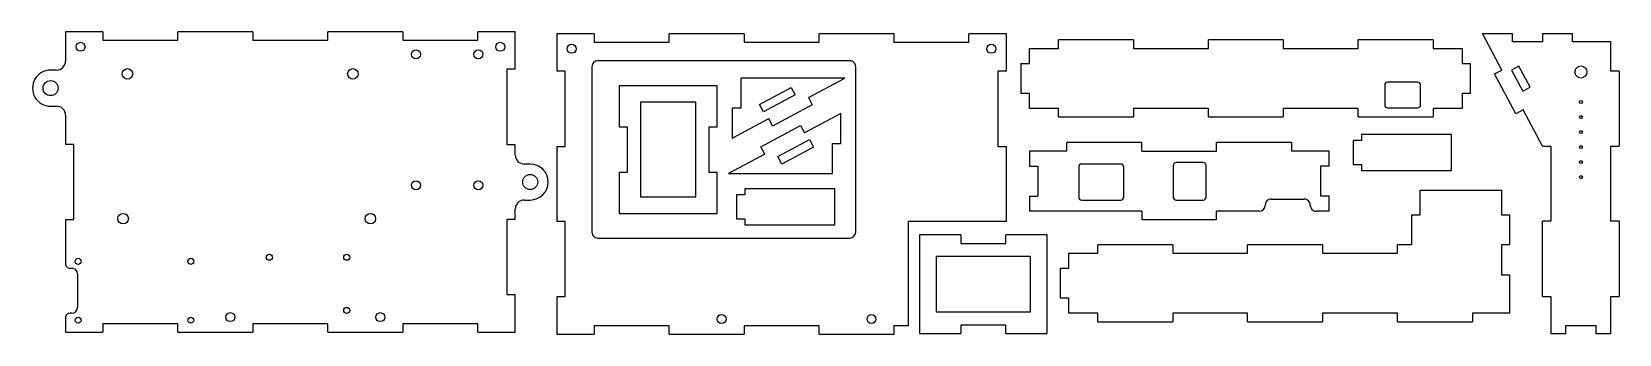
# Model space of a CAD drawing. Header units: inches. Extents: x -11.2 to 9.7, y -3.1 to 0.9.
import ezdxf

# ---------------------------------------------------------------- set-up
doc = ezdxf.new("R2010")
doc.units = ezdxf.units.IN
doc.header["$MEASUREMENT"] = 0
doc.layers.add('Layer 1', color=7, linetype='Continuous')

msp = doc.modelspace()

# ---------------------------------------------------------------- linework, layer by layer
at = {"layer": 'Layer 1', "lineweight": 25}
for points in [[(-10.219, 0.909), (-10.219, 0.909), (-10.711, 0.909), (-10.711, 0.909)], [(-10.711, 0.909), (-10.711, 0.909), (-10.711, 0.525), (-10.711, 0.525)], [(-10.219, 0.909), (-10.219, 0.909), (-10.219, 0.798), (-10.219, 0.798)], [(-9.235, 0.798), (-9.235, 0.798), (-9.235, 0.909), (-9.235, 0.909)], [(-8.25, 0.909), (-8.25, 0.909), (-9.235, 0.909), (-9.235, 0.909)], [(-8.25, 0.909), (-8.25, 0.909), (-8.25, 0.798), (-8.25, 0.798)], [(-7.266, 0.798), (-7.266, 0.798), (-7.266, 0.909), (-7.266, 0.909)], [(-6.282, 0.909), (-6.282, 0.909), (-7.266, 0.909), (-7.266, 0.909)], [(-6.282, 0.909), (-6.282, 0.909), (-6.282, 0.798), (-6.282, 0.798)], [(-5.298, 0.798), (-5.298, 0.798), (-5.298, 0.909), (-5.298, 0.909)], [(-4.805, 0.909), (-4.805, 0.909), (-5.298, 0.909), (-5.298, 0.909)], [(-4.805, 0.417), (-4.805, 0.417), (-4.805, 0.909), (-4.805, 0.909)], [(-4.26, 0.883), (-4.26, 0.883), (-4.26, 0.391), (-4.26, 0.391)], [(-3.768, 0.883), (-3.768, 0.883), (-4.26, 0.883), (-4.26, 0.883)], [(-3.768, 0.883), (-3.768, 0.883), (-3.768, 0.772), (-3.768, 0.772)], [(-2.784, 0.772), (-2.784, 0.772), (-2.784, 0.883), (-2.784, 0.883)], [(-1.8, 0.883), (-1.8, 0.883), (-2.784, 0.883), (-2.784, 0.883)], [(-1.8, 0.883), (-1.8, 0.883), (-1.8, 0.772), (-1.8, 0.772)], [(-0.815, 0.772), (-0.815, 0.772), (-0.815, 0.883), (-0.815, 0.883)], [(0.169, 0.883), (0.169, 0.883), (-0.815, 0.883), (-0.815, 0.883)], [(0.169, 0.883), (0.169, 0.883), (0.169, 0.772), (0.169, 0.772)], [(1.153, 0.772), (1.153, 0.772), (1.153, 0.883), (1.153, 0.883)], [(1.645, 0.883), (1.645, 0.883), (1.153, 0.883), (1.153, 0.883)], [(1.645, 0.391), (1.645, 0.391), (1.645, 0.883), (1.645, 0.883)], [(7.899, 0.886), (7.899, 0.886), (8.293, 0.886), (8.293, 0.886)], [(8.154, 0.408), (8.154, 0.408), (7.899, 0.886), (7.899, 0.886)], [(8.293, 0.776), (8.293, 0.776), (8.293, 0.886), (8.293, 0.886)], [(8.687, 0.886), (8.687, 0.886), (8.687, 0.776), (8.687, 0.776)], [(8.687, 0.886), (8.687, 0.886), (9.08, 0.886), (9.08, 0.886)], [(9.08, 0.776), (9.08, 0.776), (9.08, 0.886), (9.08, 0.886)], [(-10.219, 0.798), (-10.219, 0.798), (-9.235, 0.798), (-9.235, 0.798)], [(-8.25, 0.798), (-8.25, 0.798), (-7.266, 0.798), (-7.266, 0.798)], [(-6.282, 0.798), (-6.282, 0.798), (-5.298, 0.798), (-5.298, 0.798)], [(-3.768, 0.772), (-3.768, 0.772), (-2.784, 0.772), (-2.784, 0.772)], [(-1.8, 0.772), (-1.8, 0.772), (-0.815, 0.772), (-0.815, 0.772)], [(0.169, 0.772), (0.169, 0.772), (1.153, 0.772), (1.153, 0.772)], [(1.947, 0.495), (1.947, 0.495), (1.947, 0.691), (1.947, 0.691)], [(1.947, 0.691), (1.947, 0.691), (2.329, 0.691), (2.329, 0.691)], [(2.329, 0.691), (2.329, 0.691), (2.329, 0.802), (2.329, 0.802)], [(3.314, 0.802), (3.314, 0.802), (2.329, 0.802), (2.329, 0.802)], [(3.314, 0.802), (3.314, 0.802), (3.314, 0.691), (3.314, 0.691)], [(3.314, 0.691), (3.314, 0.691), (4.298, 0.691), (4.298, 0.691)], [(4.298, 0.691), (4.298, 0.691), (4.298, 0.802), (4.298, 0.802)], [(5.282, 0.802), (5.282, 0.802), (4.298, 0.802), (4.298, 0.802)], [(5.282, 0.802), (5.282, 0.802), (5.282, 0.691), (5.282, 0.691)], [(5.282, 0.691), (5.282, 0.691), (6.266, 0.691), (6.266, 0.691)], [(6.266, 0.691), (6.266, 0.691), (6.266, 0.802), (6.266, 0.802)], [(7.251, 0.802), (7.251, 0.802), (6.266, 0.802), (6.266, 0.802)], [(7.251, 0.802), (7.251, 0.802), (7.251, 0.691), (7.251, 0.691)], [(7.251, 0.691), (7.251, 0.691), (7.632, 0.691), (7.632, 0.691)], [(7.632, 0.691), (7.632, 0.691), (7.632, 0.495), (7.632, 0.495)], [(8.687, 0.776), (8.687, 0.776), (8.293, 0.776), (8.293, 0.776)], [(9.584, 0.776), (9.584, 0.776), (9.08, 0.776), (9.08, 0.776)], [(9.584, 0.394), (9.584, 0.394), (9.584, 0.776), (9.584, 0.776)], [(-10.829, 0.407), (-10.764, 0.407), (-10.711, 0.46), (-10.711, 0.525)], [(-3.798, 0.45), (-3.798, 0.45), (-3.798, -1.716), (-3.798, -1.716)], [(-0.412, 0.528), (-0.412, 0.528), (-3.719, 0.528), (-3.719, 0.528)], [(-0.333, -1.716), (-0.333, -1.716), (-0.333, 0.45), (-0.333, 0.45)], [(1.837, 0.495), (1.837, 0.495), (1.837, 0.101), (1.837, 0.101)], [(1.837, 0.495), (1.837, 0.495), (1.947, 0.495), (1.947, 0.495)], [(7.632, 0.495), (7.632, 0.495), (7.743, 0.495), (7.743, 0.495)], [(7.743, 0.101), (7.743, 0.101), (7.743, 0.495), (7.743, 0.495)], [(8.376, 0.46), (8.376, 0.46), (8.279, 0.408), (8.279, 0.408)], [(8.525, 0.182), (8.525, 0.182), (8.376, 0.46), (8.376, 0.46)], [(-10.829, 0.407), (-10.829, 0.407), (-10.908, 0.407), (-10.908, 0.407)], [(-4.805, 0.417), (-4.805, 0.417), (-4.916, 0.417), (-4.916, 0.417)], [(-4.916, 0.417), (-4.916, 0.417), (-4.916, -0.568), (-4.916, -0.568)], [(-4.15, 0.391), (-4.15, 0.391), (-4.26, 0.391), (-4.26, 0.391)], [(-4.15, -0.594), (-4.15, -0.594), (-4.15, 0.391), (-4.15, 0.391)], [(-1.844, 0.303), (-1.844, 0.303), (-1.844, -0.09), (-1.844, -0.09)], [(-0.478, 0.303), (-0.478, 0.303), (-1.844, 0.303), (-1.844, 0.303)], [(-0.955, 0.049), (-0.955, 0.049), (-0.478, 0.303), (-0.478, 0.303)], [(1.645, 0.391), (1.645, 0.391), (1.535, 0.391), (1.535, 0.391)], [(1.535, 0.391), (1.535, 0.391), (1.535, -0.594), (1.535, -0.594)], [(7.047, 0.247), (7.047, 0.247), (6.653, 0.247), (6.653, 0.247)], [(8.057, 0.356), (8.057, 0.356), (8.154, 0.408), (8.154, 0.408)], [(8.335, -0.165), (8.335, -0.165), (8.057, 0.356), (8.057, 0.356)], [(8.279, 0.408), (8.279, 0.408), (8.427, 0.13), (8.427, 0.13)], [(9.695, 0.394), (9.695, 0.394), (9.584, 0.394), (9.584, 0.394)], [(9.695, 0.394), (9.695, 0.394), (9.695, -0.59), (9.695, -0.59)], [(-2.151, 0.202), (-2.151, 0.202), (-3.442, 0.202), (-3.442, 0.202)], [(-3.442, 0.202), (-3.442, 0.202), (-3.442, -0.34), (-3.442, -0.34)], [(-2.151, -0.34), (-2.151, -0.34), (-2.151, 0.202), (-2.151, 0.202)], [(-1.598, -0.044), (-1.598, -0.044), (-1.181, 0.178), (-1.181, 0.178)], [(-1.129, 0.081), (-1.129, 0.081), (-1.546, -0.141), (-1.546, -0.141)], [(-1.181, 0.178), (-1.181, 0.178), (-1.129, 0.081), (-1.129, 0.081)], [(-0.955, 0.049), (-0.955, 0.049), (-0.904, -0.049), (-0.904, -0.049)], [(1.947, 0.101), (1.947, 0.101), (1.837, 0.101), (1.837, 0.101)], [(1.947, -0.096), (1.947, -0.096), (1.947, 0.101), (1.947, 0.101)], [(6.614, 0.207), (6.614, 0.207), (6.614, -0.049), (6.614, -0.049)], [(7.086, -0.049), (7.086, -0.049), (7.086, 0.207), (7.086, 0.207)], [(7.743, 0.101), (7.743, 0.101), (7.632, 0.101), (7.632, 0.101)], [(7.632, 0.101), (7.632, 0.101), (7.632, -0.096), (7.632, -0.096)], [(8.427, 0.13), (8.427, 0.13), (8.525, 0.182), (8.525, 0.182)], [(-10.908, -0.066), (-10.908, -0.066), (-10.829, -0.066), (-10.829, -0.066)], [(-10.711, -0.184), (-10.711, -0.184), (-10.711, -0.568), (-10.711, -0.568)], [(-2.432, -0.015), (-2.432, -0.015), (-3.161, -0.015), (-3.161, -0.015)], [(-3.161, -0.015), (-3.161, -0.015), (-3.161, -1.255), (-3.161, -1.255)], [(-2.432, -1.255), (-2.432, -1.255), (-2.432, -0.015), (-2.432, -0.015)], [(-1.844, -0.09), (-1.844, -0.09), (-1.954, -0.09), (-1.954, -0.09)], [(-1.954, -0.09), (-1.954, -0.09), (-1.954, -0.484), (-1.954, -0.484)], [(-1.546, -0.141), (-1.546, -0.141), (-1.598, -0.044), (-1.598, -0.044)], [(-0.904, -0.049), (-0.904, -0.049), (-1.425, -0.327), (-1.425, -0.327)], [(-0.53, -0.161), (-0.53, -0.161), (-1.007, -0.416), (-1.007, -0.416)], [(-0.53, -0.555), (-0.53, -0.555), (-0.53, -0.161), (-0.53, -0.161)], [(2.329, -0.096), (2.329, -0.096), (1.947, -0.096), (1.947, -0.096)], [(2.329, -0.206), (2.329, -0.206), (2.329, -0.096), (2.329, -0.096)], [(2.329, -0.206), (2.329, -0.206), (3.314, -0.206), (3.314, -0.206)], [(4.298, -0.096), (4.298, -0.096), (3.314, -0.096), (3.314, -0.096)], [(3.314, -0.096), (3.314, -0.096), (3.314, -0.206), (3.314, -0.206)], [(4.298, -0.206), (4.298, -0.206), (4.298, -0.096), (4.298, -0.096)], [(4.298, -0.206), (4.298, -0.206), (5.282, -0.206), (5.282, -0.206)], [(6.266, -0.096), (6.266, -0.096), (5.282, -0.096), (5.282, -0.096)], [(5.282, -0.096), (5.282, -0.096), (5.282, -0.206), (5.282, -0.206)], [(6.266, -0.206), (6.266, -0.206), (6.266, -0.096), (6.266, -0.096)], [(6.266, -0.206), (6.266, -0.206), (7.251, -0.206), (7.251, -0.206)], [(6.653, -0.088), (6.653, -0.088), (7.047, -0.088), (7.047, -0.088)], [(7.047, -0.088), (7.068, -0.088), (7.086, -0.07), (7.086, -0.049)], [(7.632, -0.096), (7.632, -0.096), (7.251, -0.096), (7.251, -0.096)], [(7.251, -0.096), (7.251, -0.096), (7.251, -0.206), (7.251, -0.206)], [(8.432, -0.113), (8.432, -0.113), (8.335, -0.165), (8.335, -0.165)], [(8.687, -0.59), (8.687, -0.59), (8.432, -0.113), (8.432, -0.113)], [(-3.332, -0.34), (-3.332, -0.34), (-3.442, -0.34), (-3.442, -0.34)], [(-3.332, -0.93), (-3.332, -0.93), (-3.332, -0.34), (-3.332, -0.34)], [(-2.151, -0.34), (-2.151, -0.34), (-2.261, -0.34), (-2.261, -0.34)], [(-2.261, -0.34), (-2.261, -0.34), (-2.261, -0.93), (-2.261, -0.93)], [(-1.954, -0.484), (-1.954, -0.484), (-1.476, -0.229), (-1.476, -0.229)], [(-1.58, -0.597), (-1.58, -0.597), (-1.059, -0.319), (-1.059, -0.319)], [(-1.425, -0.327), (-1.425, -0.327), (-1.476, -0.229), (-1.476, -0.229)], [(-1.059, -0.319), (-1.059, -0.319), (-1.007, -0.416), (-1.007, -0.416)], [(-10.601, -0.568), (-10.601, -0.568), (-10.711, -0.568), (-10.711, -0.568)], [(-10.601, -1.552), (-10.601, -1.552), (-10.601, -0.568), (-10.601, -0.568)], [(-4.916, -0.568), (-4.916, -0.568), (-4.805, -0.568), (-4.805, -0.568)], [(-4.805, -0.705), (-4.805, -0.705), (-4.805, -0.568), (-4.805, -0.568)], [(-4.26, -0.594), (-4.26, -0.594), (-4.15, -0.594), (-4.15, -0.594)], [(-4.26, -0.594), (-4.26, -0.594), (-4.26, -1.578), (-4.26, -1.578)], [(-1.528, -0.694), (-1.528, -0.694), (-1.58, -0.597), (-1.58, -0.597)], [(-1.355, -0.726), (-1.355, -0.726), (-0.938, -0.504), (-0.938, -0.504)], [(-0.886, -0.601), (-0.886, -0.601), (-1.303, -0.824), (-1.303, -0.824)], [(-0.938, -0.504), (-0.938, -0.504), (-0.886, -0.601), (-0.886, -0.601)], [(-0.64, -0.949), (-0.64, -0.949), (-0.64, -0.555), (-0.64, -0.555)], [(-0.64, -0.555), (-0.64, -0.555), (-0.53, -0.555), (-0.53, -0.555)], [(1.535, -0.594), (1.535, -0.594), (1.645, -0.594), (1.645, -0.594)], [(1.645, -1.578), (1.645, -1.578), (1.645, -0.594), (1.645, -0.594)], [(2.439, -0.654), (2.439, -0.654), (2.439, -0.544), (2.439, -0.544)], [(3.423, -0.544), (3.423, -0.544), (2.439, -0.544), (2.439, -0.544)], [(3.423, -0.654), (3.423, -0.654), (3.423, -0.544), (3.423, -0.544)], [(4.407, -0.654), (4.407, -0.654), (4.407, -0.544), (4.407, -0.544)], [(5.392, -0.544), (5.392, -0.544), (4.407, -0.544), (4.407, -0.544)], [(5.392, -0.544), (5.392, -0.544), (5.392, -0.654), (5.392, -0.654)], [(6.198, -0.517), (6.198, -0.517), (6.198, -0.832), (6.198, -0.832)], [(6.308, -0.517), (6.308, -0.517), (6.198, -0.517), (6.198, -0.517)], [(6.308, -0.438), (6.308, -0.438), (6.308, -0.517), (6.308, -0.517)], [(7.49, -0.438), (7.49, -0.438), (6.308, -0.438), (6.308, -0.438)], [(7.49, -0.911), (7.49, -0.911), (7.49, -0.438), (7.49, -0.438)], [(8.687, -0.59), (8.687, -0.59), (8.797, -0.59), (8.797, -0.59)], [(8.797, -0.59), (8.797, -0.59), (8.797, -1.575), (8.797, -1.575)], [(9.584, -0.59), (9.584, -0.59), (9.695, -0.59), (9.695, -0.59)], [(9.584, -1.575), (9.584, -1.575), (9.584, -0.59), (9.584, -0.59)], [(-4.609, -0.824), (-4.609, -0.824), (-4.687, -0.824), (-4.687, -0.824)], [(-1.528, -0.694), (-1.528, -0.694), (-2.006, -0.949), (-2.006, -0.949)], [(-1.303, -0.824), (-1.303, -0.824), (-1.355, -0.726), (-1.355, -0.726)], [(1.947, -0.654), (1.947, -0.654), (1.947, -0.851), (1.947, -0.851)], [(2.439, -0.654), (2.439, -0.654), (1.947, -0.654), (1.947, -0.654)], [(3.147, -0.824), (3.147, -0.824), (2.636, -0.824), (2.636, -0.824)], [(3.423, -0.654), (3.423, -0.654), (4.407, -0.654), (4.407, -0.654)], [(4.23, -0.804), (4.23, -0.804), (3.876, -0.804), (3.876, -0.804)], [(5.884, -0.654), (5.884, -0.654), (5.392, -0.654), (5.392, -0.654)], [(5.884, -0.851), (5.884, -0.851), (5.884, -0.654), (5.884, -0.654)], [(6.198, -0.832), (6.198, -0.832), (6.308, -0.832), (6.308, -0.832)], [(6.308, -0.832), (6.308, -0.832), (6.308, -0.911), (6.308, -0.911)], [(-3.442, -0.93), (-3.442, -0.93), (-3.442, -1.471), (-3.442, -1.471)], [(-3.442, -0.93), (-3.442, -0.93), (-3.332, -0.93), (-3.332, -0.93)], [(-2.261, -0.93), (-2.261, -0.93), (-2.151, -0.93), (-2.151, -0.93)], [(-2.151, -1.471), (-2.151, -1.471), (-2.151, -0.93), (-2.151, -0.93)], [(-2.006, -0.949), (-2.006, -0.949), (-0.64, -0.949), (-0.64, -0.949)], [(1.947, -0.851), (1.947, -0.851), (2.057, -0.851), (2.057, -0.851)], [(2.057, -0.851), (2.057, -0.851), (2.057, -1.245), (2.057, -1.245)], [(2.596, -0.863), (2.596, -0.863), (2.596, -1.257), (2.596, -1.257)], [(3.187, -1.257), (3.187, -1.257), (3.187, -0.863), (3.187, -0.863)], [(3.836, -0.843), (3.836, -0.843), (3.836, -1.257), (3.836, -1.257)], [(4.269, -1.257), (4.269, -1.257), (4.269, -0.843), (4.269, -0.843)], [(5.884, -0.851), (5.884, -0.851), (5.773, -0.851), (5.773, -0.851)], [(5.773, -0.851), (5.773, -0.851), (5.773, -1.245), (5.773, -1.245)], [(6.308, -0.911), (6.308, -0.911), (7.49, -0.911), (7.49, -0.911)], [(-1.898, -1.229), (-1.898, -1.229), (-1.898, -1.544), (-1.898, -1.544)], [(-1.788, -1.229), (-1.788, -1.229), (-1.898, -1.229), (-1.898, -1.229)], [(-1.788, -1.15), (-1.788, -1.15), (-1.788, -1.229), (-1.788, -1.229)], [(-0.607, -1.15), (-0.607, -1.15), (-1.788, -1.15), (-1.788, -1.15)], [(-0.607, -1.622), (-0.607, -1.622), (-0.607, -1.15), (-0.607, -1.15)], [(1.947, -1.245), (1.947, -1.245), (1.947, -1.442), (1.947, -1.442)], [(1.947, -1.245), (1.947, -1.245), (2.057, -1.245), (2.057, -1.245)], [(5.884, -1.245), (5.884, -1.245), (5.773, -1.245), (5.773, -1.245)], [(5.884, -1.442), (5.884, -1.442), (5.884, -1.245), (5.884, -1.245)], [(7.078, -1.489), (7.078, -1.489), (7.078, -1.166), (7.078, -1.166)], [(7.078, -1.166), (7.078, -1.166), (8.149, -1.166), (8.149, -1.166)], [(8.149, -1.166), (8.149, -1.166), (8.149, -1.489), (8.149, -1.489)], [(-4.805, -1.552), (-4.805, -1.552), (-4.805, -1.414), (-4.805, -1.414)], [(-4.687, -1.296), (-4.687, -1.296), (-4.609, -1.296), (-4.609, -1.296)], [(-3.161, -1.255), (-3.161, -1.255), (-2.432, -1.255), (-2.432, -1.255)], [(3.423, -1.442), (3.423, -1.442), (1.947, -1.442), (1.947, -1.442)], [(2.636, -1.296), (2.636, -1.296), (3.147, -1.296), (3.147, -1.296)], [(3.147, -1.296), (3.169, -1.296), (3.187, -1.278), (3.187, -1.257)], [(3.423, -1.442), (3.423, -1.442), (3.423, -1.552), (3.423, -1.552)], [(3.876, -1.296), (3.876, -1.296), (4.23, -1.296), (4.23, -1.296)], [(4.23, -1.296), (4.252, -1.296), (4.269, -1.278), (4.269, -1.257)], [(4.966, -1.442), (4.966, -1.442), (4.407, -1.442), (4.407, -1.442)], [(4.407, -1.552), (4.407, -1.552), (4.407, -1.442), (4.407, -1.442)], [(4.966, -1.442), (5.01, -1.442), (5.045, -1.406), (5.045, -1.363)], [(5.124, -1.284), (5.124, -1.284), (5.557, -1.284), (5.557, -1.284)], [(5.884, -1.442), (5.884, -1.442), (5.714, -1.442), (5.714, -1.442)], [(-10.711, -1.552), (-10.711, -1.552), (-10.711, -2.131), (-10.711, -2.131)], [(-10.711, -1.552), (-10.711, -1.552), (-10.601, -1.552), (-10.601, -1.552)], [(-4.805, -1.552), (-4.805, -1.552), (-4.916, -1.552), (-4.916, -1.552)], [(-4.916, -1.552), (-4.916, -1.552), (-4.916, -2.536), (-4.916, -2.536)], [(-4.15, -1.578), (-4.15, -1.578), (-4.26, -1.578), (-4.26, -1.578)], [(-4.15, -2.562), (-4.15, -2.562), (-4.15, -1.578), (-4.15, -1.578)], [(-3.442, -1.471), (-3.442, -1.471), (-2.151, -1.471), (-2.151, -1.471)], [(-1.898, -1.544), (-1.898, -1.544), (-1.788, -1.544), (-1.788, -1.544)], [(-1.788, -1.544), (-1.788, -1.544), (-1.788, -1.622), (-1.788, -1.622)], [(-1.788, -1.622), (-1.788, -1.622), (-0.607, -1.622), (-0.607, -1.622)], [(1.645, -1.578), (1.645, -1.578), (0.354, -1.578), (0.354, -1.578)], [(0.354, -1.578), (0.354, -1.578), (0.354, -2.944), (0.354, -2.944)], [(3.423, -1.552), (3.423, -1.552), (4.407, -1.552), (4.407, -1.552)], [(6.968, -1.489), (6.968, -1.489), (7.078, -1.489), (7.078, -1.489)], [(6.968, -1.489), (6.968, -1.489), (6.968, -1.883), (6.968, -1.883)], [(8.149, -1.489), (8.149, -1.489), (8.259, -1.489), (8.259, -1.489)], [(8.259, -1.883), (8.259, -1.883), (8.259, -1.489), (8.259, -1.489)], [(8.687, -2.559), (8.687, -2.559), (8.687, -1.575), (8.687, -1.575)], [(8.797, -1.575), (8.797, -1.575), (8.687, -1.575), (8.687, -1.575)], [(9.695, -1.575), (9.695, -1.575), (9.584, -1.575), (9.584, -1.575)], [(9.695, -1.575), (9.695, -1.575), (9.695, -2.559), (9.695, -2.559)], [(-3.719, -1.794), (-3.719, -1.794), (-0.412, -1.794), (-0.412, -1.794)], [(-0.412, -1.794), (-0.368, -1.794), (-0.333, -1.759), (-0.333, -1.716)], [(0.506, -1.753), (0.506, -1.753), (0.506, -3.045), (0.506, -3.045)], [(1.047, -1.753), (1.047, -1.753), (0.506, -1.753), (0.506, -1.753)], [(1.047, -1.753), (1.047, -1.753), (1.047, -1.864), (1.047, -1.864)], [(1.047, -1.864), (1.047, -1.864), (1.637, -1.864), (1.637, -1.864)], [(1.637, -1.864), (1.637, -1.864), (1.637, -1.753), (1.637, -1.753)], [(2.179, -1.753), (2.179, -1.753), (1.637, -1.753), (1.637, -1.753)], [(2.179, -3.045), (2.179, -3.045), (2.179, -1.753), (2.179, -1.753)], [(0.722, -2.035), (0.722, -2.035), (0.722, -2.763), (0.722, -2.763)], [(1.962, -2.035), (1.962, -2.035), (0.722, -2.035), (0.722, -2.035)], [(1.962, -2.763), (1.962, -2.763), (1.962, -2.035), (1.962, -2.035)], [(2.464, -2.19), (2.464, -2.19), (2.464, -1.993), (2.464, -1.993)], [(2.464, -1.993), (2.464, -1.993), (2.846, -1.993), (2.846, -1.993)], [(2.846, -1.993), (2.846, -1.993), (2.846, -1.883), (2.846, -1.883)], [(3.83, -1.883), (3.83, -1.883), (2.846, -1.883), (2.846, -1.883)], [(3.83, -1.883), (3.83, -1.883), (3.83, -1.993), (3.83, -1.993)], [(3.83, -1.993), (3.83, -1.993), (4.814, -1.993), (4.814, -1.993)], [(4.814, -1.993), (4.814, -1.993), (4.814, -1.883), (4.814, -1.883)], [(5.799, -1.883), (5.799, -1.883), (4.814, -1.883), (4.814, -1.883)], [(5.799, -1.883), (5.799, -1.883), (5.799, -1.993), (5.799, -1.993)], [(5.799, -1.993), (5.799, -1.993), (6.783, -1.993), (6.783, -1.993)], [(6.783, -1.993), (6.783, -1.993), (6.783, -1.883), (6.783, -1.883)], [(6.968, -1.883), (6.968, -1.883), (6.783, -1.883), (6.783, -1.883)], [(8.259, -1.883), (8.259, -1.883), (8.149, -1.883), (8.149, -1.883)], [(8.149, -1.883), (8.149, -1.883), (8.149, -2.276), (8.149, -2.276)], [(-10.652, -2.19), (-10.652, -2.19), (-10.632, -2.19), (-10.632, -2.19)], [(-10.553, -2.268), (-10.553, -2.268), (-10.553, -2.702), (-10.553, -2.702)], [(2.354, -2.19), (2.354, -2.19), (2.464, -2.19), (2.464, -2.19)], [(2.354, -2.19), (2.354, -2.19), (2.354, -2.583), (2.354, -2.583)], [(8.149, -2.276), (8.149, -2.276), (8.259, -2.276), (8.259, -2.276)], [(8.259, -2.78), (8.259, -2.78), (8.259, -2.276), (8.259, -2.276)], [(-10.632, -2.78), (-10.589, -2.78), (-10.553, -2.745), (-10.553, -2.702)], [(-4.916, -2.536), (-4.916, -2.536), (-4.805, -2.536), (-4.805, -2.536)], [(-4.805, -3.028), (-4.805, -3.028), (-4.805, -2.536), (-4.805, -2.536)], [(-4.26, -2.562), (-4.26, -2.562), (-4.26, -3.054), (-4.26, -3.054)], [(-4.26, -2.562), (-4.26, -2.562), (-4.15, -2.562), (-4.15, -2.562)], [(2.464, -2.583), (2.464, -2.583), (2.354, -2.583), (2.354, -2.583)], [(2.464, -2.78), (2.464, -2.78), (2.464, -2.583), (2.464, -2.583)], [(8.687, -2.559), (8.687, -2.559), (8.797, -2.559), (8.797, -2.559)], [(8.797, -2.559), (8.797, -2.559), (8.797, -3.051), (8.797, -3.051)], [(9.584, -2.559), (9.584, -2.559), (9.695, -2.559), (9.695, -2.559)], [(9.584, -3.051), (9.584, -3.051), (9.584, -2.559), (9.584, -2.559)], [(-10.711, -2.839), (-10.711, -2.839), (-10.711, -3.028), (-10.711, -3.028)], [(-10.632, -2.78), (-10.632, -2.78), (-10.652, -2.78), (-10.652, -2.78)], [(-9.235, -2.918), (-9.235, -2.918), (-10.219, -2.918), (-10.219, -2.918)], [(-10.219, -2.918), (-10.219, -2.918), (-10.219, -3.028), (-10.219, -3.028)], [(-9.235, -3.028), (-9.235, -3.028), (-9.235, -2.918), (-9.235, -2.918)], [(-7.266, -2.918), (-7.266, -2.918), (-8.25, -2.918), (-8.25, -2.918)], [(-8.25, -2.918), (-8.25, -2.918), (-8.25, -3.028), (-8.25, -3.028)], [(-7.266, -3.028), (-7.266, -3.028), (-7.266, -2.918), (-7.266, -2.918)], [(-5.298, -2.918), (-5.298, -2.918), (-6.282, -2.918), (-6.282, -2.918)], [(-6.282, -2.918), (-6.282, -2.918), (-6.282, -3.028), (-6.282, -3.028)], [(-5.298, -3.028), (-5.298, -3.028), (-5.298, -2.918), (-5.298, -2.918)], [(0.722, -2.763), (0.722, -2.763), (1.962, -2.763), (1.962, -2.763)], [(2.846, -2.78), (2.846, -2.78), (2.464, -2.78), (2.464, -2.78)], [(2.846, -2.891), (2.846, -2.891), (2.846, -2.78), (2.846, -2.78)], [(2.846, -2.891), (2.846, -2.891), (3.83, -2.891), (3.83, -2.891)], [(4.814, -2.78), (4.814, -2.78), (3.83, -2.78), (3.83, -2.78)], [(3.83, -2.78), (3.83, -2.78), (3.83, -2.891), (3.83, -2.891)], [(4.814, -2.891), (4.814, -2.891), (4.814, -2.78), (4.814, -2.78)], [(4.814, -2.891), (4.814, -2.891), (5.799, -2.891), (5.799, -2.891)], [(6.783, -2.78), (6.783, -2.78), (5.799, -2.78), (5.799, -2.78)], [(5.799, -2.78), (5.799, -2.78), (5.799, -2.891), (5.799, -2.891)], [(6.783, -2.891), (6.783, -2.891), (6.783, -2.78), (6.783, -2.78)], [(6.783, -2.891), (6.783, -2.891), (7.767, -2.891), (7.767, -2.891)], [(8.259, -2.78), (8.259, -2.78), (7.767, -2.78), (7.767, -2.78)], [(7.767, -2.78), (7.767, -2.78), (7.767, -2.891), (7.767, -2.891)], [(-10.711, -3.028), (-10.711, -3.028), (-10.219, -3.028), (-10.219, -3.028)], [(-9.235, -3.028), (-9.235, -3.028), (-8.25, -3.028), (-8.25, -3.028)], [(-7.266, -3.028), (-7.266, -3.028), (-6.282, -3.028), (-6.282, -3.028)], [(-5.298, -3.028), (-5.298, -3.028), (-4.805, -3.028), (-4.805, -3.028)], [(-4.26, -3.054), (-4.26, -3.054), (-3.768, -3.054), (-3.768, -3.054)], [(-2.784, -2.944), (-2.784, -2.944), (-3.768, -2.944), (-3.768, -2.944)], [(-3.768, -2.944), (-3.768, -2.944), (-3.768, -3.054), (-3.768, -3.054)], [(-2.784, -3.054), (-2.784, -3.054), (-2.784, -2.944), (-2.784, -2.944)], [(-2.784, -3.054), (-2.784, -3.054), (-1.8, -3.054), (-1.8, -3.054)], [(-0.815, -2.944), (-0.815, -2.944), (-1.8, -2.944), (-1.8, -2.944)], [(-1.8, -2.944), (-1.8, -2.944), (-1.8, -3.054), (-1.8, -3.054)], [(-0.815, -3.054), (-0.815, -3.054), (-0.815, -2.944), (-0.815, -2.944)], [(-0.815, -3.054), (-0.815, -3.054), (0.169, -3.054), (0.169, -3.054)], [(0.169, -2.944), (0.169, -2.944), (0.169, -3.054), (0.169, -3.054)], [(0.354, -2.944), (0.354, -2.944), (0.169, -2.944), (0.169, -2.944)], [(0.506, -3.045), (0.506, -3.045), (1.047, -3.045), (1.047, -3.045)], [(1.637, -2.934), (1.637, -2.934), (1.047, -2.934), (1.047, -2.934)], [(1.047, -2.934), (1.047, -2.934), (1.047, -3.045), (1.047, -3.045)], [(1.637, -3.045), (1.637, -3.045), (1.637, -2.934), (1.637, -2.934)], [(1.637, -3.045), (1.637, -3.045), (2.179, -3.045), (2.179, -3.045)], [(8.994, -3.051), (8.994, -3.051), (8.797, -3.051), (8.797, -3.051)], [(8.994, -2.941), (8.994, -2.941), (9.387, -2.941), (9.387, -2.941)], [(8.994, -3.051), (8.994, -3.051), (8.994, -2.941), (8.994, -2.941)], [(9.387, -2.941), (9.387, -2.941), (9.387, -3.051), (9.387, -3.051)], [(9.584, -3.051), (9.584, -3.051), (9.387, -3.051), (9.387, -3.051)]]:
    msp.add_open_spline(points, degree=3, dxfattribs=at)
for points, knots in [([(-10.455, 0.712), (-10.455, 0.744), (-10.482, 0.771), (-10.514, 0.771), (-10.514, 0.771), (-10.547, 0.771), (-10.573, 0.744), (-10.573, 0.712), (-10.573, 0.712), (-10.573, 0.679), (-10.547, 0.653), (-10.514, 0.653), (-10.514, 0.653), (-10.482, 0.653), (-10.455, 0.679), (-10.455, 0.712)], [0, 0, 0, 0, 0.2, 0.2, 0.2, 0.2, 0.4, 0.4, 0.4, 0.4, 0.6, 0.6, 0.6, 0.6, 1, 1, 1, 1]), ([(-6.049, 0.614), (-6.049, 0.647), (-6.075, 0.673), (-6.108, 0.673), (-6.108, 0.673), (-6.14, 0.673), (-6.167, 0.647), (-6.167, 0.614), (-6.167, 0.614), (-6.167, 0.582), (-6.14, 0.555), (-6.108, 0.555), (-6.108, 0.555), (-6.075, 0.555), (-6.049, 0.582), (-6.049, 0.614)], [0, 0, 0, 0, 0.2, 0.2, 0.2, 0.2, 0.4, 0.4, 0.4, 0.4, 0.6, 0.6, 0.6, 0.6, 1, 1, 1, 1]), ([(-5.23, 0.614), (-5.23, 0.647), (-5.256, 0.673), (-5.289, 0.673), (-5.289, 0.673), (-5.321, 0.673), (-5.348, 0.647), (-5.348, 0.614), (-5.348, 0.614), (-5.348, 0.582), (-5.321, 0.555), (-5.289, 0.555), (-5.289, 0.555), (-5.256, 0.555), (-5.23, 0.582), (-5.23, 0.614)], [0, 0, 0, 0, 0.2, 0.2, 0.2, 0.2, 0.4, 0.4, 0.4, 0.4, 0.6, 0.6, 0.6, 0.6, 1, 1, 1, 1]), ([(-4.943, 0.712), (-4.943, 0.744), (-4.97, 0.771), (-5.002, 0.771), (-5.002, 0.771), (-5.035, 0.771), (-5.061, 0.744), (-5.061, 0.712), (-5.061, 0.712), (-5.061, 0.679), (-5.035, 0.653), (-5.002, 0.653), (-5.002, 0.653), (-4.97, 0.653), (-4.943, 0.679), (-4.943, 0.712)], [0, 0, 0, 0, 0.2, 0.2, 0.2, 0.2, 0.4, 0.4, 0.4, 0.4, 0.6, 0.6, 0.6, 0.6, 1, 1, 1, 1]), ([(-4.004, 0.686), (-4.004, 0.719), (-4.031, 0.745), (-4.063, 0.745), (-4.063, 0.745), (-4.096, 0.745), (-4.122, 0.719), (-4.122, 0.686), (-4.122, 0.686), (-4.122, 0.653), (-4.096, 0.627), (-4.063, 0.627), (-4.063, 0.627), (-4.031, 0.627), (-4.004, 0.653), (-4.004, 0.686)], [0, 0, 0, 0, 0.2, 0.2, 0.2, 0.2, 0.4, 0.4, 0.4, 0.4, 0.6, 0.6, 0.6, 0.6, 1, 1, 1, 1]), ([(1.508, 0.686), (1.508, 0.719), (1.481, 0.745), (1.448, 0.745), (1.448, 0.745), (1.416, 0.745), (1.389, 0.719), (1.389, 0.686), (1.389, 0.686), (1.389, 0.653), (1.416, 0.627), (1.448, 0.627), (1.448, 0.627), (1.481, 0.627), (1.508, 0.653), (1.508, 0.686)], [0, 0, 0, 0, 0.2, 0.2, 0.2, 0.2, 0.4, 0.4, 0.4, 0.4, 0.6, 0.6, 0.6, 0.6, 1, 1, 1, 1]), ([(-9.829, 0.358), (-9.829, 0.396), (-9.86, 0.426), (-9.898, 0.426), (-9.898, 0.426), (-9.936, 0.426), (-9.967, 0.396), (-9.967, 0.358), (-9.967, 0.358), (-9.967, 0.319), (-9.936, 0.289), (-9.898, 0.289), (-9.898, 0.289), (-9.86, 0.289), (-9.829, 0.319), (-9.829, 0.358)], [0, 0, 0, 0, 0.2, 0.2, 0.2, 0.2, 0.4, 0.4, 0.4, 0.4, 0.6, 0.6, 0.6, 0.6, 1, 1, 1, 1]), ([(-6.868, 0.358), (-6.868, 0.396), (-6.899, 0.426), (-6.937, 0.426), (-6.937, 0.426), (-6.975, 0.426), (-7.006, 0.396), (-7.006, 0.358), (-7.006, 0.358), (-7.006, 0.319), (-6.975, 0.289), (-6.937, 0.289), (-6.937, 0.289), (-6.899, 0.289), (-6.868, 0.319), (-6.868, 0.358)], [0, 0, 0, 0, 0.2, 0.2, 0.2, 0.2, 0.4, 0.4, 0.4, 0.4, 0.6, 0.6, 0.6, 0.6, 1, 1, 1, 1]), ([(-3.719, 0.528), (-3.74, 0.528), (-3.76, 0.52), (-3.775, 0.505), (-3.775, 0.505), (-3.789, 0.491), (-3.798, 0.471), (-3.798, 0.45)], [0, 0, 0, 0, 0.333333, 0.333333, 0.333333, 0.333333, 1, 1, 1, 1]), ([(-0.333, 0.45), (-0.333, 0.471), (-0.341, 0.491), (-0.356, 0.505), (-0.356, 0.505), (-0.371, 0.52), (-0.391, 0.528), (-0.412, 0.528)], [0, 0, 0, 0, 0.333333, 0.333333, 0.333333, 0.333333, 1, 1, 1, 1]), ([(9.269, 0.382), (9.269, 0.425), (9.234, 0.461), (9.191, 0.461), (9.191, 0.461), (9.147, 0.461), (9.112, 0.425), (9.112, 0.382), (9.112, 0.382), (9.112, 0.339), (9.147, 0.303), (9.191, 0.303), (9.191, 0.303), (9.234, 0.303), (9.269, 0.339), (9.269, 0.382)], [0, 0, 0, 0, 0.2, 0.2, 0.2, 0.2, 0.4, 0.4, 0.4, 0.4, 0.6, 0.6, 0.6, 0.6, 1, 1, 1, 1]), ([(-10.908, 0.407), (-10.992, 0.407), (-11.07, 0.362), (-11.112, 0.289), (-11.112, 0.289), (-11.155, 0.216), (-11.155, 0.126), (-11.112, 0.052), (-11.112, 0.052), (-11.07, -0.021), (-10.992, -0.066), (-10.908, -0.066)], [0, 0, 0, 0, 0.25, 0.25, 0.25, 0.25, 0.5, 0.5, 0.5, 0.5, 1, 1, 1, 1]), ([(-10.809, 0.171), (-10.809, 0.225), (-10.853, 0.269), (-10.908, 0.269), (-10.908, 0.269), (-10.962, 0.269), (-11.006, 0.225), (-11.006, 0.171), (-11.006, 0.171), (-11.006, 0.116), (-10.962, 0.072), (-10.908, 0.072), (-10.908, 0.072), (-10.853, 0.072), (-10.809, 0.116), (-10.809, 0.171)], [0, 0, 0, 0, 0.2, 0.2, 0.2, 0.2, 0.4, 0.4, 0.4, 0.4, 0.6, 0.6, 0.6, 0.6, 1, 1, 1, 1]), ([(6.653, 0.247), (6.642, 0.247), (6.632, 0.242), (6.625, 0.235), (6.625, 0.235), (6.618, 0.228), (6.614, 0.218), (6.614, 0.207)], [0, 0, 0, 0, 0.333333, 0.333333, 0.333333, 0.333333, 1, 1, 1, 1]), ([(7.086, 0.207), (7.086, 0.218), (7.082, 0.228), (7.074, 0.235), (7.074, 0.235), (7.067, 0.242), (7.057, 0.247), (7.047, 0.247)], [0, 0, 0, 0, 0.333333, 0.333333, 0.333333, 0.333333, 1, 1, 1, 1]), ([(9.21, -0.012), (9.21, -0.001), (9.201, 0.008), (9.191, 0.008), (9.191, 0.008), (9.18, 0.008), (9.171, -0.001), (9.171, -0.012), (9.171, -0.012), (9.171, -0.023), (9.18, -0.031), (9.191, -0.031), (9.191, -0.031), (9.201, -0.031), (9.21, -0.023), (9.21, -0.012)], [0, 0, 0, 0, 0.2, 0.2, 0.2, 0.2, 0.4, 0.4, 0.4, 0.4, 0.6, 0.6, 0.6, 0.6, 1, 1, 1, 1]), ([(-10.711, -0.184), (-10.711, -0.152), (-10.723, -0.122), (-10.746, -0.1), (-10.746, -0.1), (-10.768, -0.078), (-10.798, -0.066), (-10.829, -0.066)], [0, 0, 0, 0, 0.333333, 0.333333, 0.333333, 0.333333, 1, 1, 1, 1]), ([(6.614, -0.049), (6.614, -0.059), (6.618, -0.069), (6.625, -0.077), (6.625, -0.077), (6.632, -0.084), (6.642, -0.088), (6.653, -0.088)], [0, 0, 0, 0, 0.333333, 0.333333, 0.333333, 0.333333, 1, 1, 1, 1]), ([(9.21, -0.209), (9.21, -0.198), (9.201, -0.189), (9.191, -0.189), (9.191, -0.189), (9.18, -0.189), (9.171, -0.198), (9.171, -0.209), (9.171, -0.209), (9.171, -0.219), (9.18, -0.228), (9.191, -0.228), (9.191, -0.228), (9.201, -0.228), (9.21, -0.219), (9.21, -0.209)], [0, 0, 0, 0, 0.2, 0.2, 0.2, 0.2, 0.4, 0.4, 0.4, 0.4, 0.6, 0.6, 0.6, 0.6, 1, 1, 1, 1]), ([(9.21, -0.405), (9.21, -0.395), (9.201, -0.386), (9.191, -0.386), (9.191, -0.386), (9.18, -0.386), (9.171, -0.395), (9.171, -0.405), (9.171, -0.405), (9.171, -0.416), (9.18, -0.425), (9.191, -0.425), (9.191, -0.425), (9.201, -0.425), (9.21, -0.416), (9.21, -0.405)], [0, 0, 0, 0, 0.2, 0.2, 0.2, 0.2, 0.4, 0.4, 0.4, 0.4, 0.6, 0.6, 0.6, 0.6, 1, 1, 1, 1]), ([(9.21, -0.602), (9.21, -0.591), (9.201, -0.583), (9.191, -0.583), (9.191, -0.583), (9.18, -0.583), (9.171, -0.591), (9.171, -0.602), (9.171, -0.602), (9.171, -0.613), (9.18, -0.622), (9.191, -0.622), (9.191, -0.622), (9.201, -0.622), (9.21, -0.613), (9.21, -0.602)], [0, 0, 0, 0, 0.2, 0.2, 0.2, 0.2, 0.4, 0.4, 0.4, 0.4, 0.6, 0.6, 0.6, 0.6, 1, 1, 1, 1]), ([(-4.805, -0.705), (-4.805, -0.737), (-4.793, -0.767), (-4.771, -0.789), (-4.771, -0.789), (-4.749, -0.811), (-4.719, -0.824), (-4.687, -0.824)], [0, 0, 0, 0, 0.333333, 0.333333, 0.333333, 0.333333, 1, 1, 1, 1]), ([(-4.609, -1.296), (-4.478, -1.296), (-4.372, -1.19), (-4.372, -1.06), (-4.372, -1.06), (-4.372, -0.929), (-4.478, -0.824), (-4.609, -0.824)], [0, 0, 0, 0, 0.333333, 0.333333, 0.333333, 0.333333, 1, 1, 1, 1]), ([(2.636, -0.824), (2.625, -0.824), (2.615, -0.828), (2.608, -0.835), (2.608, -0.835), (2.6, -0.842), (2.596, -0.852), (2.596, -0.863)], [0, 0, 0, 0, 0.333333, 0.333333, 0.333333, 0.333333, 1, 1, 1, 1]), ([(3.187, -0.863), (3.187, -0.852), (3.183, -0.842), (3.175, -0.835), (3.175, -0.835), (3.168, -0.828), (3.158, -0.824), (3.147, -0.824)], [0, 0, 0, 0, 0.333333, 0.333333, 0.333333, 0.333333, 1, 1, 1, 1]), ([(3.876, -0.804), (3.865, -0.804), (3.855, -0.808), (3.848, -0.815), (3.848, -0.815), (3.841, -0.823), (3.836, -0.833), (3.836, -0.843)], [0, 0, 0, 0, 0.333333, 0.333333, 0.333333, 0.333333, 1, 1, 1, 1]), ([(4.269, -0.843), (4.269, -0.833), (4.265, -0.823), (4.258, -0.815), (4.258, -0.815), (4.251, -0.808), (4.241, -0.804), (4.23, -0.804)], [0, 0, 0, 0, 0.333333, 0.333333, 0.333333, 0.333333, 1, 1, 1, 1]), ([(9.21, -0.799), (9.21, -0.788), (9.201, -0.779), (9.191, -0.779), (9.191, -0.779), (9.18, -0.779), (9.171, -0.788), (9.171, -0.799), (9.171, -0.799), (9.171, -0.81), (9.18, -0.819), (9.191, -0.819), (9.191, -0.819), (9.201, -0.819), (9.21, -0.81), (9.21, -0.799)], [0, 0, 0, 0, 0.2, 0.2, 0.2, 0.2, 0.4, 0.4, 0.4, 0.4, 0.6, 0.6, 0.6, 0.6, 1, 1, 1, 1]), ([(-4.51, -1.06), (-4.51, -1.005), (-4.554, -0.961), (-4.609, -0.961), (-4.609, -0.961), (-4.663, -0.961), (-4.707, -1.005), (-4.707, -1.06), (-4.707, -1.06), (-4.707, -1.114), (-4.663, -1.158), (-4.609, -1.158), (-4.609, -1.158), (-4.554, -1.158), (-4.51, -1.114), (-4.51, -1.06)], [0, 0, 0, 0, 0.2, 0.2, 0.2, 0.2, 0.4, 0.4, 0.4, 0.4, 0.6, 0.6, 0.6, 0.6, 1, 1, 1, 1]), ([(9.21, -0.996), (9.21, -0.985), (9.201, -0.976), (9.191, -0.976), (9.191, -0.976), (9.18, -0.976), (9.171, -0.985), (9.171, -0.996), (9.171, -0.996), (9.171, -1.007), (9.18, -1.016), (9.191, -1.016), (9.191, -1.016), (9.201, -1.016), (9.21, -1.007), (9.21, -0.996)], [0, 0, 0, 0, 0.2, 0.2, 0.2, 0.2, 0.4, 0.4, 0.4, 0.4, 0.6, 0.6, 0.6, 0.6, 1, 1, 1, 1]), ([(-6.049, -1.102), (-6.049, -1.069), (-6.075, -1.043), (-6.108, -1.043), (-6.108, -1.043), (-6.14, -1.043), (-6.167, -1.069), (-6.167, -1.102), (-6.167, -1.102), (-6.167, -1.135), (-6.14, -1.161), (-6.108, -1.161), (-6.108, -1.161), (-6.075, -1.161), (-6.049, -1.135), (-6.049, -1.102)], [0, 0, 0, 0, 0.2, 0.2, 0.2, 0.2, 0.4, 0.4, 0.4, 0.4, 0.6, 0.6, 0.6, 0.6, 1, 1, 1, 1]), ([(-5.23, -1.102), (-5.23, -1.069), (-5.256, -1.043), (-5.289, -1.043), (-5.289, -1.043), (-5.321, -1.043), (-5.348, -1.069), (-5.348, -1.102), (-5.348, -1.102), (-5.348, -1.135), (-5.321, -1.161), (-5.289, -1.161), (-5.289, -1.161), (-5.256, -1.161), (-5.23, -1.135), (-5.23, -1.102)], [0, 0, 0, 0, 0.2, 0.2, 0.2, 0.2, 0.4, 0.4, 0.4, 0.4, 0.6, 0.6, 0.6, 0.6, 1, 1, 1, 1]), ([(-4.687, -1.296), (-4.719, -1.296), (-4.749, -1.308), (-4.771, -1.331), (-4.771, -1.331), (-4.793, -1.353), (-4.805, -1.383), (-4.805, -1.414)], [0, 0, 0, 0, 0.333333, 0.333333, 0.333333, 0.333333, 1, 1, 1, 1]), ([(2.596, -1.257), (2.596, -1.267), (2.6, -1.277), (2.608, -1.284), (2.608, -1.284), (2.615, -1.292), (2.625, -1.296), (2.636, -1.296)], [0, 0, 0, 0, 0.333333, 0.333333, 0.333333, 0.333333, 1, 1, 1, 1]), ([(3.836, -1.257), (3.836, -1.267), (3.841, -1.277), (3.848, -1.284), (3.848, -1.284), (3.855, -1.292), (3.865, -1.296), (3.876, -1.296)], [0, 0, 0, 0, 0.333333, 0.333333, 0.333333, 0.333333, 1, 1, 1, 1]), ([(5.124, -1.284), (5.103, -1.284), (5.083, -1.292), (5.068, -1.307), (5.068, -1.307), (5.053, -1.322), (5.045, -1.342), (5.045, -1.363)], [0, 0, 0, 0, 0.333333, 0.333333, 0.333333, 0.333333, 1, 1, 1, 1]), ([(5.636, -1.363), (5.636, -1.342), (5.627, -1.322), (5.613, -1.307), (5.613, -1.307), (5.598, -1.292), (5.578, -1.284), (5.557, -1.284)], [0, 0, 0, 0, 0.333333, 0.333333, 0.333333, 0.333333, 1, 1, 1, 1]), ([(5.636, -1.363), (5.636, -1.384), (5.644, -1.404), (5.659, -1.419), (5.659, -1.419), (5.673, -1.433), (5.693, -1.442), (5.714, -1.442)], [0, 0, 0, 0, 0.333333, 0.333333, 0.333333, 0.333333, 1, 1, 1, 1]), ([(-9.886, -1.54), (-9.886, -1.502), (-9.917, -1.471), (-9.955, -1.471), (-9.955, -1.471), (-9.993, -1.471), (-10.024, -1.502), (-10.024, -1.54), (-10.024, -1.54), (-10.024, -1.578), (-9.993, -1.609), (-9.955, -1.609), (-9.955, -1.609), (-9.917, -1.609), (-9.886, -1.578), (-9.886, -1.54)], [0, 0, 0, 0, 0.2, 0.2, 0.2, 0.2, 0.4, 0.4, 0.4, 0.4, 0.6, 0.6, 0.6, 0.6, 1, 1, 1, 1]), ([(-6.638, -1.54), (-6.638, -1.502), (-6.669, -1.471), (-6.707, -1.471), (-6.707, -1.471), (-6.745, -1.471), (-6.776, -1.502), (-6.776, -1.54), (-6.776, -1.54), (-6.776, -1.578), (-6.745, -1.609), (-6.707, -1.609), (-6.707, -1.609), (-6.669, -1.609), (-6.638, -1.578), (-6.638, -1.54)], [0, 0, 0, 0, 0.2, 0.2, 0.2, 0.2, 0.4, 0.4, 0.4, 0.4, 0.6, 0.6, 0.6, 0.6, 1, 1, 1, 1]), ([(-3.798, -1.716), (-3.798, -1.737), (-3.789, -1.757), (-3.775, -1.771), (-3.775, -1.771), (-3.76, -1.786), (-3.74, -1.794), (-3.719, -1.794)], [0, 0, 0, 0, 0.333333, 0.333333, 0.333333, 0.333333, 1, 1, 1, 1]), ([(-10.506, -2.099), (-10.506, -2.077), (-10.524, -2.06), (-10.546, -2.06), (-10.546, -2.06), (-10.567, -2.06), (-10.585, -2.077), (-10.585, -2.099), (-10.585, -2.099), (-10.585, -2.121), (-10.567, -2.139), (-10.546, -2.139), (-10.546, -2.139), (-10.524, -2.139), (-10.506, -2.121), (-10.506, -2.099)], [0, 0, 0, 0, 0.2, 0.2, 0.2, 0.2, 0.4, 0.4, 0.4, 0.4, 0.6, 0.6, 0.6, 0.6, 1, 1, 1, 1]), ([(-9.026, -2.099), (-9.026, -2.077), (-9.044, -2.06), (-9.065, -2.06), (-9.065, -2.06), (-9.087, -2.06), (-9.105, -2.077), (-9.105, -2.099), (-9.105, -2.099), (-9.105, -2.121), (-9.087, -2.139), (-9.065, -2.139), (-9.065, -2.139), (-9.044, -2.139), (-9.026, -2.121), (-9.026, -2.099)], [0, 0, 0, 0, 0.2, 0.2, 0.2, 0.2, 0.4, 0.4, 0.4, 0.4, 0.6, 0.6, 0.6, 0.6, 1, 1, 1, 1]), ([(-7.994, -2.046), (-7.994, -2.024), (-8.012, -2.007), (-8.034, -2.007), (-8.034, -2.007), (-8.056, -2.007), (-8.073, -2.024), (-8.073, -2.046), (-8.073, -2.046), (-8.073, -2.068), (-8.056, -2.085), (-8.034, -2.085), (-8.034, -2.085), (-8.012, -2.085), (-7.994, -2.068), (-7.994, -2.046)], [0, 0, 0, 0, 0.2, 0.2, 0.2, 0.2, 0.4, 0.4, 0.4, 0.4, 0.6, 0.6, 0.6, 0.6, 1, 1, 1, 1]), ([(-6.979, -2.046), (-6.979, -2.024), (-6.996, -2.007), (-7.018, -2.007), (-7.018, -2.007), (-7.04, -2.007), (-7.057, -2.024), (-7.057, -2.046), (-7.057, -2.046), (-7.057, -2.068), (-7.04, -2.085), (-7.018, -2.085), (-7.018, -2.085), (-6.996, -2.085), (-6.979, -2.068), (-6.979, -2.046)], [0, 0, 0, 0, 0.2, 0.2, 0.2, 0.2, 0.4, 0.4, 0.4, 0.4, 0.6, 0.6, 0.6, 0.6, 1, 1, 1, 1]), ([(-10.711, -2.131), (-10.711, -2.146), (-10.705, -2.161), (-10.694, -2.172), (-10.694, -2.172), (-10.683, -2.183), (-10.668, -2.19), (-10.652, -2.19)], [0, 0, 0, 0, 0.333333, 0.333333, 0.333333, 0.333333, 1, 1, 1, 1]), ([(-10.553, -2.268), (-10.553, -2.248), (-10.562, -2.228), (-10.577, -2.213), (-10.577, -2.213), (-10.591, -2.198), (-10.611, -2.19), (-10.632, -2.19)], [0, 0, 0, 0, 0.333333, 0.333333, 0.333333, 0.333333, 1, 1, 1, 1]), ([(-6.979, -2.743), (-6.979, -2.721), (-6.996, -2.703), (-7.018, -2.703), (-7.018, -2.703), (-7.04, -2.703), (-7.057, -2.721), (-7.057, -2.743), (-7.057, -2.743), (-7.057, -2.765), (-7.04, -2.782), (-7.018, -2.782), (-7.018, -2.782), (-6.996, -2.782), (-6.979, -2.765), (-6.979, -2.743)], [0, 0, 0, 0, 0.2, 0.2, 0.2, 0.2, 0.4, 0.4, 0.4, 0.4, 0.6, 0.6, 0.6, 0.6, 1, 1, 1, 1]), ([(-10.652, -2.78), (-10.668, -2.78), (-10.683, -2.786), (-10.694, -2.798), (-10.694, -2.798), (-10.705, -2.809), (-10.711, -2.824), (-10.711, -2.839)], [0, 0, 0, 0, 0.333333, 0.333333, 0.333333, 0.333333, 1, 1, 1, 1]), ([(-10.506, -2.871), (-10.506, -2.849), (-10.524, -2.831), (-10.546, -2.831), (-10.546, -2.831), (-10.567, -2.831), (-10.585, -2.849), (-10.585, -2.871), (-10.585, -2.871), (-10.585, -2.893), (-10.567, -2.91), (-10.546, -2.91), (-10.546, -2.91), (-10.524, -2.91), (-10.506, -2.893), (-10.506, -2.871)], [0, 0, 0, 0, 0.2, 0.2, 0.2, 0.2, 0.4, 0.4, 0.4, 0.4, 0.6, 0.6, 0.6, 0.6, 1, 1, 1, 1]), ([(-9.026, -2.871), (-9.026, -2.849), (-9.044, -2.831), (-9.065, -2.831), (-9.065, -2.831), (-9.087, -2.831), (-9.105, -2.849), (-9.105, -2.871), (-9.105, -2.871), (-9.105, -2.893), (-9.087, -2.91), (-9.065, -2.91), (-9.065, -2.91), (-9.044, -2.91), (-9.026, -2.893), (-9.026, -2.871)], [0, 0, 0, 0, 0.2, 0.2, 0.2, 0.2, 0.4, 0.4, 0.4, 0.4, 0.6, 0.6, 0.6, 0.6, 1, 1, 1, 1]), ([(-8.487, -2.831), (-8.487, -2.799), (-8.513, -2.772), (-8.546, -2.772), (-8.546, -2.772), (-8.578, -2.772), (-8.605, -2.799), (-8.605, -2.831), (-8.605, -2.831), (-8.605, -2.864), (-8.578, -2.89), (-8.546, -2.89), (-8.546, -2.89), (-8.513, -2.89), (-8.487, -2.864), (-8.487, -2.831)], [0, 0, 0, 0, 0.2, 0.2, 0.2, 0.2, 0.4, 0.4, 0.4, 0.4, 0.6, 0.6, 0.6, 0.6, 1, 1, 1, 1]), ([(-6.518, -2.831), (-6.518, -2.799), (-6.545, -2.772), (-6.577, -2.772), (-6.577, -2.772), (-6.61, -2.772), (-6.636, -2.799), (-6.636, -2.831), (-6.636, -2.831), (-6.636, -2.864), (-6.61, -2.89), (-6.577, -2.89), (-6.577, -2.89), (-6.545, -2.89), (-6.518, -2.864), (-6.518, -2.831)], [0, 0, 0, 0, 0.2, 0.2, 0.2, 0.2, 0.4, 0.4, 0.4, 0.4, 0.6, 0.6, 0.6, 0.6, 1, 1, 1, 1]), ([(-2.036, -2.857), (-2.036, -2.825), (-2.062, -2.798), (-2.095, -2.798), (-2.095, -2.798), (-2.127, -2.798), (-2.154, -2.825), (-2.154, -2.857), (-2.154, -2.857), (-2.154, -2.89), (-2.127, -2.916), (-2.095, -2.916), (-2.095, -2.916), (-2.062, -2.916), (-2.036, -2.89), (-2.036, -2.857)], [0, 0, 0, 0, 0.2, 0.2, 0.2, 0.2, 0.4, 0.4, 0.4, 0.4, 0.6, 0.6, 0.6, 0.6, 1, 1, 1, 1]), ([(-0.067, -2.857), (-0.067, -2.825), (-0.094, -2.798), (-0.126, -2.798), (-0.126, -2.798), (-0.159, -2.798), (-0.185, -2.825), (-0.185, -2.857), (-0.185, -2.857), (-0.185, -2.89), (-0.159, -2.916), (-0.126, -2.916), (-0.126, -2.916), (-0.094, -2.916), (-0.067, -2.89), (-0.067, -2.857)], [0, 0, 0, 0, 0.2, 0.2, 0.2, 0.2, 0.4, 0.4, 0.4, 0.4, 0.6, 0.6, 0.6, 0.6, 1, 1, 1, 1])]:
    msp.add_open_spline(points, degree=3, knots=knots, dxfattribs=at)

doc.saveas('drawing.dxf')
